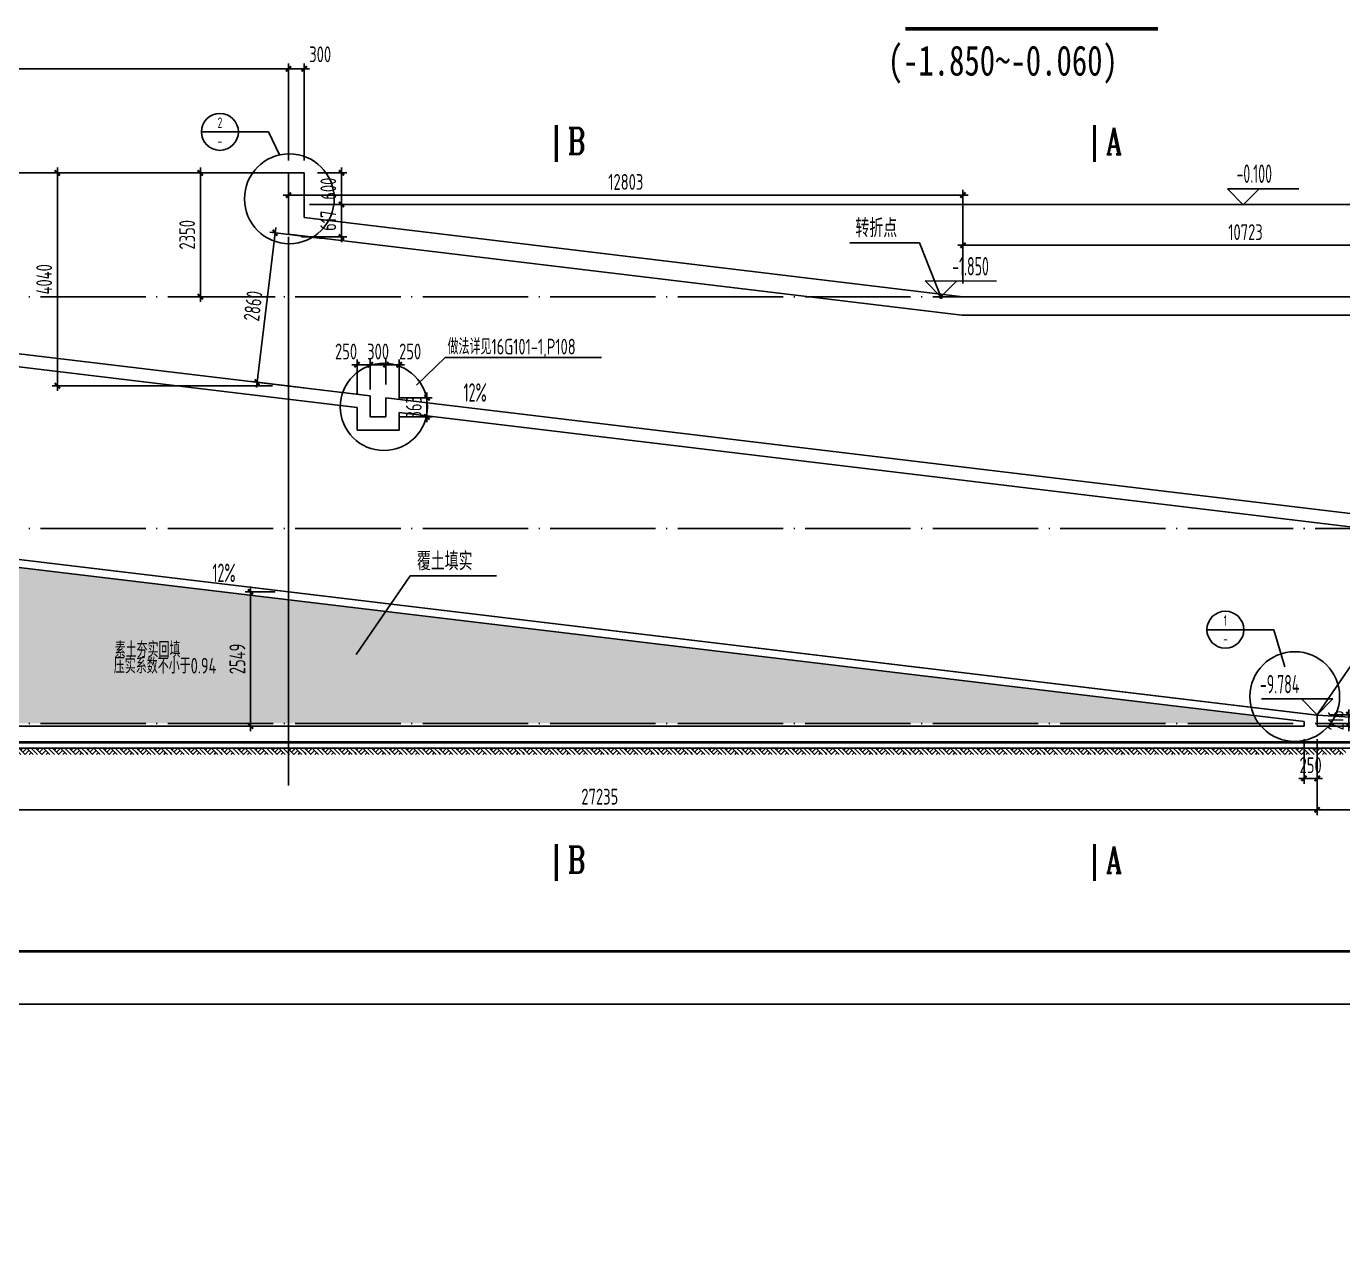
# Model space of a CAD drawing. Extents: x -351812 to 1760238, y -3195696 to 63241.
# Drawn here: x 427386 to 452372, y -1710346 to -1687353 of the extents above; entities that cross this region are included whole.
import ezdxf
from ezdxf.enums import TextEntityAlignment as Align

# ---------------------------------------------------------------- set-up
doc = ezdxf.new("R2010")
doc.units = 0
doc.header["$LTSCALE"] = 1000
doc.header["$MEASUREMENT"] = 0
doc.linetypes.add('DASH', pattern=[0.35, 0.25, -0.1])
doc.linetypes.add('DOTE', pattern=[2.42, 2, -0.2, 0.02, -0.2])
for name, color, linetype in [('01-标注_标高', 200, 'Continuous'), ('01-标注_符号', 200, 'Continuous'), ('02-TEXT_标注', 130, 'Continuous'), ('05-填充_天正', 26, 'Continuous'), ('3', 3, 'Continuous'), ('A-E_楼梯', 171, 'Continuous'), ('A-O_分水线', 127, 'Continuous'), ('A_AXIS-轴线', 1, 'DOTE'), ('A_STR-砼墙', 51, 'Continuous'), ('AXIS', 3, 'Continuous'), ('BORDER', 7, 'Continuous'), ('DIM', 3, 'Continuous'), ('DIM_SYMB', 3, 'Continuous'), ('PUB_DIM', 3, 'Continuous'), ('PUB_TEXT', 7, 'Continuous'), ('TEXT', 7, 'Continuous'), ('THIN', 7, 'Continuous'), ('家具', 252, 'Continuous')]:
    doc.layers.add(name, color=color, linetype=linetype)
doc.styles.add('_TCH_DIM', font='ROS1', dxfattribs={"width": 0.8, "bigfont": 'JD'})
doc.styles.add('_TCH_LABEL', font='COMPLEX', dxfattribs={"bigfont": 'GBCBIG'})
doc.styles.get("Standard").update_dxf_attribs({"font": 'STXIHEI.TTF', "width": 0.75})
doc.styles.add('TSSD_Dimension', font='tssdeng.shx', dxfattribs={"width": 0.7, "bigfont": 'hztxt.shx'})
doc.styles.add('TSSD_Num', font='Tssdeng.shx', dxfattribs={"width": 0.7, "bigfont": 'hztxt.shx'})
doc.styles.add('TSSD_Rein', font='tssdeng.shx', dxfattribs={"width": 0.7, "bigfont": 'hztxt.shx'})
doc.dimstyles.new('TSAN_50_100', dxfattribs={"dimtxt": 350, "dimasz": 100, "dimexe": 100, "dimexo": 250, "dimgap": 100, "dimtad": 2, "dimlfac": 0.5, "dimzin": 0, "dimdsep": 46, "dimtxsty": 'TSSD_Dimension', "dimblk": 'CLOSEDBLANK', "dimblk1": 'CLOSEDBLANK', "dimblk2": 'CLOSEDBLANK', "dimcen": 0, "dimdle": 100, "dimclrt": 7, "dimadec": 0, "dimazin": 0, "dimtfac": 1, "dimtdec": 0, "dimtix": 1, "dimtmove": 2, "dimatfit": 3, "dimldrblk": 'CLOSEDBLANK', "dimfxl": 1, "dimtolj": 1, "dimtzin": 0, "dimarcsym": 0})
doc.dimstyles.new('TSSD_100_100', dxfattribs={"dimtxt": 300, "dimasz": 100, "dimexe": 100, "dimexo": 250, "dimgap": 100, "dimtad": 1, "dimdec": 0, "dimzin": 0, "dimdsep": 46, "dimtxsty": 'TSSD_Dimension', "dimblk": 'ARCHTICK', "dimblk1": 'ARCHTICK', "dimblk2": 'ARCHTICK', "dimcen": 0, "dimdle": 100, "dimclrt": 7, "dimadec": 0, "dimazin": 0, "dimtfac": 1, "dimtdec": 0, "dimtix": 1, "dimtmove": 2, "dimatfit": 3, "dimfxl": 1, "dimtolj": 1, "dimtzin": 0, "dimarcsym": 0})

# ---------------------------------------------------------------- blocks, each defined once
blk = doc.blocks.new('_ClosedBlank')
at = {"color": 0}
blk.add_lwpolyline([(0, 0, 0, 0.658, 0), (-2.5, 0, 0.658, 0.658, 0)], format="xyseb", dxfattribs=at)
blk = doc.blocks.new('*D231')
at = {"layer": 'Defpoints', "color": 0, "transparency": 16777216}
for p in [(662275, -1615484), (659355, -1615724), (663898, -1616441), (660231, -1617603), (666712, -1629133)]:
    blk.add_point(p, dxfattribs=at)
at = {"layer": 'DIM', "color": 0, "lineweight": -2, "transparency": 16777216}
blk.add_line((663844, -1616197), (663588, -1615040), dxfattribs=at)
blk.add_arc((667720, -1633681), 18994, 102.8017, 114.6769, dxfattribs=at)
at = {"layer": 'DIM', "color": 0, "lineweight": -2, "transparency": 16777216, "xscale": 100, "yscale": 100, "zscale": 100}
for p, rotation in [((663609, -1615137), 12.65083856038413), ((659700, -1616464), 204.8277665480885)]:
    blk.add_blockref('_ClosedBlank', p, dxfattribs=dict(at, rotation=rotation))
blk = doc.blocks.new('*D232')
at = {"layer": 'Defpoints', "color": 0, "transparency": 16777216}
for p in [(659355, -1615724), (657265, -1617487), (660231, -1617603), (653938, -1621626), (662721, -1631210)]:
    blk.add_point(p, dxfattribs=at)
at = {"layer": 'DIM', "color": 0, "lineweight": -2, "transparency": 16777216}
blk.add_line((653769, -1621442), (652965, -1620564), dxfattribs=at)
blk.add_arc((670550, -1639755), 25929, 115.1996, 132.279, dxfattribs=at)
at = {"layer": 'DIM', "color": 0, "lineweight": -2, "transparency": 16777216, "xscale": 100, "yscale": 100, "zscale": 100}
for p, rotation in [((659600, -1616250), 25.08907469892054), ((653032, -1620637), 222.3895292375906)]:
    blk.add_blockref('_ClosedBlank', p, dxfattribs=dict(at, rotation=rotation))
blk = doc.blocks.new('_ArchTick')
at = {"color": 0, "linetype": 'ByBlock', "const_width": 0.4}
blk.add_lwpolyline([(-0.5, -0.5), (0.5, 0.5)], dxfattribs=at)
blk = doc.blocks.new('*D363')
at = {"layer": 'Defpoints', "color": 0, "transparency": 16777216}
for p in [(432662, -1690135), (433368, -1690135), (432662, -1690735)]:
    blk.add_point(p, dxfattribs=at)
at = {"layer": 'DIM', "color": 0, "lineweight": -2, "transparency": 16777216}
for p, q in [((433368, -1690135), (433368, -1690035)), ((432912, -1690135), (433468, -1690135)), ((433368, -1690735), (433368, -1690135)), ((432912, -1690735), (433468, -1690735)), ((433368, -1690735), (433368, -1690835))]:
    blk.add_line(p, q, dxfattribs=at)
at = {"layer": 'DIM', "color": 0, "lineweight": -2, "transparency": 16777216, "xscale": 100, "yscale": 100, "zscale": 100}
for p, rotation in [((433368, -1690135), 269.9954857783811), ((433368, -1690735), 89.9954857783811)]:
    blk.add_blockref('_ArchTick', p, dxfattribs=dict(at, rotation=rotation))
at = {"layer": 'DIM', "color": 7, "transparency": 16777216, "insert": (433118, -1690435), "char_height": 300, "attachment_point": 5, "rotation": 89.9955, "style": 'TSSD_Dimension'}
blk.add_mtext('\\A1;600', dxfattribs=at)
blk = doc.blocks.new('*D368')
at = {"layer": 'Defpoints', "color": 0, "transparency": 16777216}
for p in [(432662, -1688159), (432362, -1690153), (432662, -1690153)]:
    blk.add_point(p, dxfattribs=at)
at = {"layer": 'DIM', "color": 0, "lineweight": -2, "transparency": 16777216}
for p, q in [((432362, -1689903), (432362, -1688059)), ((432662, -1689903), (432662, -1688059)), ((432262, -1688159), (432762, -1688159))]:
    blk.add_line(p, q, dxfattribs=at)
at = {"layer": 'DIM', "color": 0, "lineweight": -2, "transparency": 16777216, "xscale": 100, "yscale": 100, "zscale": 100, "rotation": 180}
blk.add_blockref('_ArchTick', (432362, -1688159), dxfattribs=at)
at = {"layer": 'DIM', "color": 0, "lineweight": -2, "transparency": 16777216, "xscale": 100, "yscale": 100, "zscale": 100}
blk.add_blockref('_ArchTick', (432662, -1688159), dxfattribs=at)
at = {"layer": 'DIM', "color": 7, "transparency": 16777216, "insert": (432964, -1687884), "char_height": 300, "attachment_point": 5, "style": 'TSSD_Dimension'}
blk.add_mtext('\\A1;300', dxfattribs=at)
blk = doc.blocks.new('*D370')
at = {"layer": 'Defpoints', "color": 0, "transparency": 16777216}
for p in [(432362, -1688159), (401508, -1688965), (432362, -1688965)]:
    blk.add_point(p, dxfattribs=at)
at = {"layer": 'DIM', "color": 0, "lineweight": -2, "transparency": 16777216}
for p, q in [((401508, -1688715), (401508, -1688059)), ((432362, -1688715), (432362, -1688059)), ((401408, -1688159), (432462, -1688159))]:
    blk.add_line(p, q, dxfattribs=at)
at = {"layer": 'DIM', "color": 0, "lineweight": -2, "transparency": 16777216, "xscale": 100, "yscale": 100, "zscale": 100, "rotation": 180}
blk.add_blockref('_ArchTick', (401508, -1688159), dxfattribs=at)
at = {"layer": 'DIM', "color": 0, "lineweight": -2, "transparency": 16777216, "xscale": 100, "yscale": 100, "zscale": 100}
blk.add_blockref('_ArchTick', (432362, -1688159), dxfattribs=at)
at = {"layer": 'DIM', "color": 7, "transparency": 16777216, "insert": (416935, -1687909), "char_height": 300, "attachment_point": 5, "style": 'TSSD_Dimension'}
blk.add_mtext('\\A1;30854', dxfattribs=at)
blk = doc.blocks.new('$LinePat$素土夯实')
at = {"color": 0}
for p, q in [((0, -210), (210, 0)), ((120, -300), (420, 0)), ((420, 0), (608, -188)), ((495, -300), (795, 0)), ((615, 0), (705, -90)), ((210, -210), (300, -300)), ((315, -105), (502, -293)), ((705, -300), (795, -210))]:
    blk.add_line(p, q, dxfattribs=at)
blk = doc.blocks.new('*D339')
at = {"layer": 'Defpoints', "color": 0, "transparency": 16777216}
for p in [(433913, -1693776), (433913, -1694495), (433663, -1694590)]:
    blk.add_point(p, dxfattribs=at)
at = {"layer": 'DIM', "color": 0, "lineweight": -2, "transparency": 16777216}
for p, q in [((433563, -1693776), (434013, -1693776)), ((433663, -1694340), (433663, -1693676)), ((433913, -1694245), (433913, -1693676))]:
    blk.add_line(p, q, dxfattribs=at)
at = {"layer": 'DIM', "color": 0, "lineweight": -2, "transparency": 16777216, "xscale": 100, "yscale": 100, "zscale": 100, "rotation": 180}
blk.add_blockref('_ArchTick', (433663, -1693776), dxfattribs=at)
at = {"layer": 'DIM', "color": 0, "lineweight": -2, "transparency": 16777216, "xscale": 100, "yscale": 100, "zscale": 100}
blk.add_blockref('_ArchTick', (433913, -1693776), dxfattribs=at)
at = {"layer": 'DIM', "color": 7, "transparency": 16777216, "insert": (433455, -1693526), "char_height": 300, "attachment_point": 5, "style": 'TSSD_Dimension'}
blk.add_mtext('\\A1;250', dxfattribs=at)
blk = doc.blocks.new('*D340')
at = {"layer": 'Defpoints', "color": 0, "transparency": 16777216}
for p in [(434213, -1693776), (433913, -1694495), (434213, -1694404)]:
    blk.add_point(p, dxfattribs=at)
at = {"layer": 'DIM', "color": 0, "lineweight": -2, "transparency": 16777216}
for p, q in [((433913, -1693776), (433813, -1693776)), ((433913, -1694245), (433913, -1693676)), ((433913, -1693776), (434213, -1693776)), ((434213, -1694154), (434213, -1693676)), ((434213, -1693776), (434313, -1693776))]:
    blk.add_line(p, q, dxfattribs=at)
at = {"layer": 'DIM', "color": 0, "lineweight": -2, "transparency": 16777216, "xscale": 100, "yscale": 100, "zscale": 100}
blk.add_blockref('_ArchTick', (433913, -1693776), dxfattribs=at)
at = {"layer": 'DIM', "color": 0, "lineweight": -2, "transparency": 16777216, "xscale": 100, "yscale": 100, "zscale": 100, "rotation": 180}
blk.add_blockref('_ArchTick', (434213, -1693776), dxfattribs=at)
at = {"layer": 'DIM', "color": 7, "transparency": 16777216, "insert": (434063, -1693526), "char_height": 300, "attachment_point": 5, "style": 'TSSD_Dimension'}
blk.add_mtext('\\A1;300', dxfattribs=at)
blk = doc.blocks.new('*D341')
at = {"layer": 'Defpoints', "color": 0, "transparency": 16777216}
for p in [(434463, -1693776), (434213, -1694404), (434463, -1694686)]:
    blk.add_point(p, dxfattribs=at)
at = {"layer": 'DIM', "color": 0, "lineweight": -2, "transparency": 16777216}
for p, q in [((434113, -1693776), (434563, -1693776)), ((434213, -1694154), (434213, -1693676)), ((434463, -1694436), (434463, -1693676))]:
    blk.add_line(p, q, dxfattribs=at)
at = {"layer": 'DIM', "color": 0, "lineweight": -2, "transparency": 16777216, "xscale": 100, "yscale": 100, "zscale": 100, "rotation": 180}
blk.add_blockref('_ArchTick', (434213, -1693776), dxfattribs=at)
at = {"layer": 'DIM', "color": 0, "lineweight": -2, "transparency": 16777216, "xscale": 100, "yscale": 100, "zscale": 100}
blk.add_blockref('_ArchTick', (434463, -1693776), dxfattribs=at)
at = {"layer": 'DIM', "color": 7, "transparency": 16777216, "insert": (434671, -1693526), "char_height": 300, "attachment_point": 5, "style": 'TSSD_Dimension'}
blk.add_mtext('\\A1;250', dxfattribs=at)
blk = doc.blocks.new('*D347')
at = {"layer": 'Defpoints', "color": 0, "transparency": 16777216}
for p in [(434213, -1694404), (434213, -1694767), (434991, -1694767)]:
    blk.add_point(p, dxfattribs=at)
at = {"layer": 'DIM', "color": 0, "lineweight": -2, "transparency": 16777216}
for p, q in [((434991, -1694404), (434991, -1694304)), ((434463, -1694404), (435091, -1694404)), ((434991, -1694404), (434991, -1694767)), ((434463, -1694767), (435091, -1694767)), ((434991, -1694767), (434991, -1694867))]:
    blk.add_line(p, q, dxfattribs=at)
at = {"layer": 'DIM', "color": 0, "lineweight": -2, "transparency": 16777216, "xscale": 100, "yscale": 100, "zscale": 100}
for p, rotation in [((434991, -1694404), 270), ((434991, -1694767), 90)]:
    blk.add_blockref('_ArchTick', p, dxfattribs=dict(at, rotation=rotation))
at = {"layer": 'DIM', "color": 7, "transparency": 16777216, "insert": (434741, -1694585), "char_height": 300, "attachment_point": 5, "rotation": 90, "style": 'TSSD_Dimension'}
blk.add_mtext('\\A1;363', dxfattribs=at)
blk = doc.blocks.new('*D348')
at = {"layer": 'Defpoints', "color": 0, "transparency": 16777216}
for p in [(451889, -1700419), (451889, -1700635), (452491, -1700635)]:
    blk.add_point(p, dxfattribs=at)
at = {"layer": 'DIM', "color": 0, "lineweight": -2, "transparency": 16777216}
for p, q in [((452491, -1700419), (452491, -1700319)), ((452139, -1700419), (452591, -1700419)), ((452491, -1700419), (452491, -1700635)), ((452139, -1700635), (452591, -1700635)), ((452491, -1700635), (452491, -1700735))]:
    blk.add_line(p, q, dxfattribs=at)
at = {"layer": 'DIM', "color": 0, "lineweight": -2, "transparency": 16777216, "xscale": 100, "yscale": 100, "zscale": 100}
for p, rotation in [((452491, -1700419), 270), ((452491, -1700635), 90)]:
    blk.add_blockref('_ArchTick', p, dxfattribs=dict(at, rotation=rotation))
at = {"layer": 'DIM', "color": 7, "transparency": 16777216, "insert": (452241, -1700527), "char_height": 300, "attachment_point": 5, "rotation": 90, "style": 'TSSD_Dimension'}
blk.add_mtext('\\A1;216', dxfattribs=at)
blk = doc.blocks.new('*D290')
at = {"layer": 'Defpoints', "color": 0, "transparency": 16777216}
for p in [(432362, -1690135), (430689, -1692485), (432362, -1692485)]:
    blk.add_point(p, dxfattribs=at)
at = {"layer": 'DIM', "color": 0, "lineweight": -2, "transparency": 16777216}
for p, q in [((430689, -1690035), (430689, -1692585)), ((432112, -1690135), (430589, -1690135)), ((432112, -1692485), (430589, -1692485))]:
    blk.add_line(p, q, dxfattribs=at)
at = {"layer": 'DIM', "color": 0, "lineweight": -2, "transparency": 16777216, "xscale": 100, "yscale": 100, "zscale": 100}
for p, rotation in [((430689, -1690135), 90), ((430689, -1692485), 270)]:
    blk.add_blockref('_ArchTick', p, dxfattribs=dict(at, rotation=rotation))
at = {"layer": 'DIM', "color": 7, "transparency": 16777216, "insert": (430439, -1691310), "char_height": 300, "attachment_point": 5, "rotation": 90, "style": 'TSSD_Dimension'}
blk.add_mtext('\\A1;2350', dxfattribs=at)
blk = doc.blocks.new('ts_idx')
at = {"color": 0, "linetype": 'ByBlock', "lineweight": -2}
blk.add_line((-0.5, 0), (0.5, 0), dxfattribs=at)
blk.add_circle((0, 0), 0.5, dxfattribs=at)
at = {"color": 0, "linetype": 'ByBlock', "lineweight": -2, "style": 'TSSD_Num', "width": 0.7}
for tag, p in [('1', (0, 0.25)), ('A', (0, -0.25))]:
    blk.add_attdef(tag, text='', height=0.286, dxfattribs=at).set_placement(p, align=Align.MIDDLE_CENTER)
blk = doc.blocks.new('*D291')
at = {"layer": 'Defpoints', "color": 0, "transparency": 16777216}
for p in [(432763, -1690735), (432362, -1691352), (433368, -1691352)]:
    blk.add_point(p, dxfattribs=at)
at = {"layer": 'DIM', "color": 0, "lineweight": -2, "transparency": 16777216}
for p, q in [((433013, -1690735), (433468, -1690735)), ((433368, -1690735), (433368, -1690635)), ((433368, -1690735), (433368, -1691352)), ((432612, -1691352), (433468, -1691352)), ((433368, -1691352), (433368, -1691452))]:
    blk.add_line(p, q, dxfattribs=at)
at = {"layer": 'DIM', "color": 0, "lineweight": -2, "transparency": 16777216, "xscale": 100, "yscale": 100, "zscale": 100}
for p, rotation in [((433368, -1690735), 270), ((433368, -1691352), 90)]:
    blk.add_blockref('_ArchTick', p, dxfattribs=dict(at, rotation=rotation))
at = {"layer": 'DIM', "color": 7, "transparency": 16777216, "insert": (433118, -1691043), "char_height": 300, "attachment_point": 5, "rotation": 90, "style": 'TSSD_Dimension'}
blk.add_mtext('\\A1;617', dxfattribs=at)
blk = doc.blocks.new('*D454')
at = {"layer": 'Defpoints', "color": 0, "transparency": 16777216}
for p in [(451889, -1700635), (455889, -1701056), (451889, -1702225)]:
    blk.add_point(p, dxfattribs=at)
at = {"layer": 'DIM', "color": 0, "lineweight": -2, "transparency": 16777216}
for p, q in [((451889, -1700885), (451889, -1702325)), ((455889, -1701306), (455889, -1702325)), ((455989, -1702225), (451789, -1702225))]:
    blk.add_line(p, q, dxfattribs=at)
at = {"layer": 'DIM', "color": 0, "lineweight": -2, "transparency": 16777216, "xscale": 100, "yscale": 100, "zscale": 100, "rotation": 180}
blk.add_blockref('_ArchTick', (451889, -1702225), dxfattribs=at)
at = {"layer": 'DIM', "color": 0, "lineweight": -2, "transparency": 16777216, "xscale": 100, "yscale": 100, "zscale": 100}
blk.add_blockref('_ArchTick', (455889, -1702225), dxfattribs=at)
at = {"layer": 'DIM', "color": 7, "transparency": 16777216, "insert": (453889, -1701975), "char_height": 300, "attachment_point": 5, "style": 'TSSD_Dimension'}
blk.add_mtext('\\A1;4000', dxfattribs=at)
blk = doc.blocks.new('*D455')
at = {"layer": 'Defpoints', "color": 0, "transparency": 16777216}
for p in [(451639, -1700635), (451889, -1700635), (451639, -1701629)]:
    blk.add_point(p, dxfattribs=at)
at = {"layer": 'DIM', "color": 0, "lineweight": -2, "transparency": 16777216}
for p, q in [((451639, -1700885), (451639, -1701729)), ((451889, -1700885), (451889, -1701729)), ((451639, -1701629), (451539, -1701629)), ((451889, -1701629), (451639, -1701629)), ((451889, -1701629), (451989, -1701629))]:
    blk.add_line(p, q, dxfattribs=at)
at = {"layer": 'DIM', "color": 0, "lineweight": -2, "transparency": 16777216, "xscale": 100, "yscale": 100, "zscale": 100}
blk.add_blockref('_ArchTick', (451639, -1701629), dxfattribs=at)
at = {"layer": 'DIM', "color": 0, "lineweight": -2, "transparency": 16777216, "xscale": 100, "yscale": 100, "zscale": 100, "rotation": 180}
blk.add_blockref('_ArchTick', (451889, -1701629), dxfattribs=at)
at = {"layer": 'DIM', "color": 7, "transparency": 16777216, "insert": (451764, -1701379), "char_height": 300, "attachment_point": 5, "style": 'TSSD_Dimension'}
blk.add_mtext('\\A1;250', dxfattribs=at)
blk = doc.blocks.new('*D456')
at = {"layer": 'Defpoints', "color": 0, "transparency": 16777216}
for p in [(424654, -1700935), (451889, -1700956), (451889, -1702225)]:
    blk.add_point(p, dxfattribs=at)
at = {"layer": 'DIM', "color": 0, "lineweight": -2, "transparency": 16777216}
for p, q in [((424654, -1701185), (424654, -1702325)), ((451889, -1701206), (451889, -1702325)), ((424554, -1702225), (451989, -1702225))]:
    blk.add_line(p, q, dxfattribs=at)
at = {"layer": 'DIM', "color": 0, "lineweight": -2, "transparency": 16777216, "xscale": 100, "yscale": 100, "zscale": 100, "rotation": 180}
blk.add_blockref('_ArchTick', (424654, -1702225), dxfattribs=at)
at = {"layer": 'DIM', "color": 0, "lineweight": -2, "transparency": 16777216, "xscale": 100, "yscale": 100, "zscale": 100}
blk.add_blockref('_ArchTick', (451889, -1702225), dxfattribs=at)
at = {"layer": 'DIM', "color": 7, "transparency": 16777216, "insert": (438271, -1701975), "char_height": 300, "attachment_point": 5, "style": 'TSSD_Dimension'}
blk.add_mtext('\\A1;27235', dxfattribs=at)
blk = doc.blocks.new('*D496')
at = {"layer": 'Defpoints', "color": 0, "transparency": 16777216}
for p in [(432362, -1690135), (427975, -1694175), (432308, -1694175)]:
    blk.add_point(p, dxfattribs=at)
at = {"layer": 'DIM', "color": 0, "lineweight": -2, "transparency": 16777216}
for p, q in [((427975, -1690035), (427975, -1694275)), ((432112, -1690135), (427875, -1690135)), ((432058, -1694175), (427875, -1694175))]:
    blk.add_line(p, q, dxfattribs=at)
at = {"layer": 'DIM', "color": 0, "lineweight": -2, "transparency": 16777216, "xscale": 100, "yscale": 100, "zscale": 100}
for p, rotation in [((427975, -1690135), 90), ((427975, -1694175), 270)]:
    blk.add_blockref('_ArchTick', p, dxfattribs=dict(at, rotation=rotation))
at = {"layer": 'DIM', "color": 7, "transparency": 16777216, "insert": (427725, -1692155), "char_height": 300, "attachment_point": 5, "rotation": 90, "style": 'TSSD_Dimension'}
blk.add_mtext('\\A1;4040', dxfattribs=at)
blk = doc.blocks.new('*D497')
at = {"layer": 'Defpoints', "color": 0, "transparency": 16777216}
for p in [(432362, -1698087), (431642, -1700635), (432362, -1700635)]:
    blk.add_point(p, dxfattribs=at)
at = {"layer": 'DIM', "color": 0, "lineweight": -2, "transparency": 16777216}
for p, q in [((431642, -1697987), (431642, -1700735)), ((432112, -1698087), (431542, -1698087)), ((432112, -1700635), (431542, -1700635))]:
    blk.add_line(p, q, dxfattribs=at)
at = {"layer": 'DIM', "color": 0, "lineweight": -2, "transparency": 16777216, "xscale": 100, "yscale": 100, "zscale": 100}
for p, rotation in [((431642, -1698087), 90), ((431642, -1700635), 270)]:
    blk.add_blockref('_ArchTick', p, dxfattribs=dict(at, rotation=rotation))
at = {"layer": 'DIM', "color": 7, "transparency": 16777216, "insert": (431392, -1699361), "char_height": 300, "attachment_point": 5, "rotation": 90, "style": 'TSSD_Dimension'}
blk.add_mtext('\\A1;2549', dxfattribs=at)
blk = doc.blocks.new('*D2377')
at = {"layer": 'Defpoints', "color": 0, "transparency": 16777216}
for p in [(433246, -1691407), (431766, -1694110), (432905, -1694247)]:
    blk.add_point(p, dxfattribs=at)
at = {"layer": 'DIM', "color": 0, "lineweight": -2, "transparency": 16777216}
for p, q in [((432119, -1691171), (431754, -1694210)), ((432998, -1691378), (432008, -1691259)), ((432657, -1694217), (431667, -1694098))]:
    blk.add_line(p, q, dxfattribs=at)
at = {"layer": 'DIM', "color": 0, "lineweight": -2, "transparency": 16777216, "xscale": 100, "yscale": 100, "zscale": 100}
for p, rotation in [((432107, -1691271), 83.15722658737184), ((431766, -1694110), 263.1572265873718)]:
    blk.add_blockref('_ArchTick', p, dxfattribs=dict(at, rotation=rotation))
at = {"layer": 'DIM', "color": 7, "transparency": 16777216, "insert": (431689, -1692661), "char_height": 300, "attachment_point": 5, "rotation": 83.1572, "style": 'TSSD_Dimension'}
blk.add_mtext('\\A1;2860', dxfattribs=at)
blk = doc.blocks.new('*D2379')
at = {"layer": 'Defpoints', "color": 0, "transparency": 16777216}
for p in [(455889, -1691510), (445165, -1692485), (455889, -1692485)]:
    blk.add_point(p, dxfattribs=at)
at = {"layer": 'DIM', "color": 0, "lineweight": -2, "transparency": 16777216}
for p, q in [((445065, -1691510), (455989, -1691510)), ((445165, -1692235), (445165, -1691410)), ((455889, -1692235), (455889, -1691410))]:
    blk.add_line(p, q, dxfattribs=at)
at = {"layer": 'DIM', "color": 0, "lineweight": -2, "transparency": 16777216, "xscale": 100, "yscale": 100, "zscale": 100, "rotation": 180}
blk.add_blockref('_ArchTick', (445165, -1691510), dxfattribs=at)
at = {"layer": 'DIM', "color": 0, "lineweight": -2, "transparency": 16777216, "xscale": 100, "yscale": 100, "zscale": 100}
blk.add_blockref('_ArchTick', (455889, -1691510), dxfattribs=at)
at = {"layer": 'DIM', "color": 7, "transparency": 16777216, "insert": (450527, -1691260), "char_height": 300, "attachment_point": 5, "style": 'TSSD_Dimension'}
blk.add_mtext('\\A1;10723', dxfattribs=at)
blk = doc.blocks.new('*D2381')
at = {"layer": 'Defpoints', "color": 0, "transparency": 16777216}
for p in [(432362, -1690557), (432362, -1690718), (445165, -1692235)]:
    blk.add_point(p, dxfattribs=at)
at = {"layer": 'DIM', "color": 0, "lineweight": -2, "transparency": 16777216}
for p, q in [((445265, -1690557), (432262, -1690557)), ((432362, -1690468), (432362, -1690457)), ((445165, -1691985), (445165, -1690457))]:
    blk.add_line(p, q, dxfattribs=at)
at = {"layer": 'DIM', "color": 0, "lineweight": -2, "transparency": 16777216, "xscale": 100, "yscale": 100, "zscale": 100, "rotation": 180}
blk.add_blockref('_ArchTick', (432362, -1690557), dxfattribs=at)
at = {"layer": 'DIM', "color": 0, "lineweight": -2, "transparency": 16777216, "xscale": 100, "yscale": 100, "zscale": 100}
blk.add_blockref('_ArchTick', (445165, -1690557), dxfattribs=at)
at = {"layer": 'DIM', "color": 7, "transparency": 16777216, "insert": (438764, -1690307), "char_height": 300, "attachment_point": 5, "style": 'TSSD_Dimension'}
blk.add_mtext('\\A1;12803', dxfattribs=at)

msp = doc.modelspace()

# ---------------------------------------------------------------- hatches: boundary and pattern name
at = {"layer": '家具'}
h = msp.add_hatch(dxfattribs=at)
h.set_pattern_fill('DOTS', color=256, scale=2000, style=0)
h.set_pattern_definition([(0, (-5330.5, 0), (62.5, 125), [0, -125])])
h.paths.add_polyline_path([(424653.722, -1700585.217), (450779.94, -1700585.217, -0.050801425), (450691.176, -1700437.047), (424653.722, -1697312.553)])
h.paths.add_polyline_path([(424653.722, -1700585.217), (424653.722, -1697312.553), (424637.306, -1697310.583), (421053.722, -1697095.568), (421053.722, -1700585.217)])
h.paths.add_polyline_path([(421053.722, -1700585.217), (421053.722, -1697095.568), (420881.209, -1697085.217), (399507.723, -1697085.217), (399507.722, -1700585.217)])

# ---------------------------------------------------------------- linework, layer by layer
at = {"layer": '01-标注_标高'}
for p, q in [((450486.001, -1690738.718), (450186.01, -1690438.709)), ((450186.01, -1690438.709), (451542.572, -1690438.748)), ((450486.001, -1690738.718), (450786.01, -1690438.726)), ((444747.807, -1692487.301), (444447.816, -1692187.292)), ((444447.816, -1692187.292), (445804.379, -1692187.331)), ((444747.807, -1692487.301), (445047.816, -1692187.309)), ((452188.737, -1700119.238), (450832.175, -1700119.198)), ((451888.728, -1700419.229), (451588.737, -1700119.221)), ((451888.728, -1700419.229), (452188.737, -1700119.238))]:
    msp.add_line(p, q, dxfattribs=at)
at = {"layer": '01-标注_符号'}
for p, q in [((444339.061, -1691462.131), (443019.061, -1691462.131)), ((444747.807, -1692487.301), (444339.061, -1691462.131)), ((433645.638, -1699277.689), (434674.353, -1697784.541)), ((434674.353, -1697784.541), (436313.624, -1697784.541)), ((451886.432, -1700419.114), (452915.146, -1698925.966))]:
    msp.add_line(p, q, dxfattribs=at)
at = {"layer": '01-标注_符号', "const_width": 40}
msp.add_lwpolyline([(444755.215, -1692505.878, 1), (444740.4, -1692468.723, 1)], format="xyb", close=True, dxfattribs=at)
at = {"layer": '01-标注_符号'}
for points in [[(436200.626, -1694317.494, 0, 0, 0), (436761.168, -1694392.897, 80, 0, 0), (437058.49, -1694432.893, 0, 0, 0)], [(431433.534, -1697740.982, 0, 0, 0), (431994.076, -1697816.385, 80, 0, 0), (432291.398, -1697856.38, 0, 0, 0)]]:
    msp.add_lwpolyline(points, format="xyseb", dxfattribs=at)
at = {"layer": '3'}
msp.add_line((432662.408, -1690135.226), (401507.943, -1690135.226), dxfattribs=at)
at = {"layer": 'A-E_楼梯', "color": 4}
msp.add_line((466138.442, -1690735.217), (432762.765, -1690735.217), dxfattribs=at)
at = {"layer": 'A-E_楼梯'}
for p, q in [((451881.573, -1700428.819), (424648.973, -1697160.907)), ((451888.728, -1700429.677), (455488.435, -1700635.217))]:
    msp.add_line(p, q, dxfattribs=at)
at = {"layer": 'A-O_分水线', "linetype": 'DASH', "ltscale": 0.25, "const_width": 10}
msp.add_lwpolyline([(399507.722, -1700945.717), (466138.439, -1700945.72)], dxfattribs=at)
at = {"layer": 'A_AXIS-轴线'}
for p, q in [((456271.741, -1692485.217), (399952.722, -1692485.217)), ((456271.741, -1696885.217), (399507.723, -1696885.217)), ((456271.741, -1700585.217), (399507.722, -1700585.217)), ((456271.741, -1700585.217), (405125.241, -1700585.217))]:
    msp.add_line(p, q, dxfattribs=at)
at = {"layer": 'A_STR-砼墙'}
for p, q in [((432362.408, -1690135.208), (432362.34, -1691301.363)), ((432662.408, -1690135.226), (432362.408, -1690135.208)), ((432662.408, -1690135.226), (432662.359, -1690984.854)), ((432662.359, -1690984.854), (445165.38, -1692485.217)), ((432362.34, -1691301.363), (445144.455, -1692835.217)), ((418223.468, -1692485.217), (433912.628, -1694367.916)), ((455588.862, -1692485.217), (445165.38, -1692485.217)), ((418229.678, -1692737.756), (433662.628, -1694589.71)), ((455588.862, -1692835.217), (445144.455, -1692835.217)), ((433912.628, -1694367.916), (433912.628, -1694766.798)), ((434212.628, -1694403.916), (434212.628, -1694766.798)), ((434212.628, -1694403.916), (455306.801, -1696935.217)), ((433662.628, -1694589.71), (433662.628, -1695016.798)), ((434212.628, -1694766.798), (433912.628, -1694766.798)), ((434462.628, -1694685.71), (455291.855, -1697185.217)), ((434462.628, -1694685.71), (434462.628, -1695016.798)), ((434462.628, -1695016.798), (433662.628, -1695016.798)), ((424635.85, -1697310.408), (451638.724, -1700550.753)), ((424653.722, -1697161.476), (451888.728, -1700429.677)), ((451638.724, -1700550.753), (451638.722, -1700635.217)), ((451888.728, -1700429.677), (451888.722, -1700635.217)), ((451638.722, -1700635.217), (399507.722, -1700635.217)), ((459218.804, -1700635.217), (451888.722, -1700635.217)), ((451738.722, -1700935.217), (399507.722, -1700935.217)), ((459668.804, -1700935.217), (451738.722, -1700935.217))]:
    msp.add_line(p, q, dxfattribs=at)
for points in [[(399507.722, -1700955.717), (466138.439, -1700955.72)], [(466138.439, -1701055.72), (399507.722, -1701055.717), (399507.722, -1700955.717)]]:
    msp.add_lwpolyline(points, dxfattribs=at)
at = {"layer": 'AXIS', "color": 3, "linetype": 'ByBlock'}
for centre, radius in [((432378.272, -1690626.823), 852.187), ((434172.91, -1694576.374), 827.603), ((451462.838, -1700075.439), 852.187)]:
    msp.add_circle(centre, radius, dxfattribs=at)
at = {"layer": 'BORDER'}
msp.add_lwpolyline([(391248.236, -1705911.904), (391248.236, -1646511.904), (496348.236, -1646511.904), (496348.236, -1705911.904)], close=True, dxfattribs=at)
at = {"layer": 'BORDER', "const_width": 50}
msp.add_lwpolyline([(393748.236, -1704911.904), (393748.236, -1647511.904), (495348.236, -1647511.904), (495348.236, -1704911.904)], close=True, dxfattribs=at)
at = {"layer": 'DIM_SYMB', "const_width": 70}
msp.add_lwpolyline([(444071.272, -1687403.027), (448866.349, -1687403.027)], dxfattribs=at)
at = {"layer": 'PUB_DIM', "const_width": 58.685}
for points in [[(437446.756, -1689931.232), (437446.756, -1689931.232), (437446.756, -1689227.012)], [(447663.296, -1689931.232), (447663.296, -1689931.232), (447663.296, -1689227.012)], [(437446.756, -1703574.952), (437446.756, -1703574.952), (437446.756, -1702870.732)], [(447663.296, -1703574.952), (447663.296, -1703574.952), (447663.296, -1702870.732)]]:
    msp.add_lwpolyline(points, dxfattribs=at)
at = {"layer": 'TEXT'}
msp.add_line((432362.337, -1691351.721), (432362.337, -1701764.696), dxfattribs=at)
at = {"layer": 'THIN'}
for p, q in [((431982.699, -1689357.162), (431411.132, -1689357.162)), ((432190.184, -1689795.652), (431982.699, -1689357.162)), ((435338.377, -1693642.059), (434793.197, -1694162.626)), ((438305.608, -1693642.059), (435338.377, -1693642.059)), ((451067.265, -1698805.778), (450495.698, -1698805.778)), ((451274.75, -1699513.918), (451067.265, -1698805.778))]:
    msp.add_line(p, q, dxfattribs=at)

# ---------------------------------------------------------------- block references
at = {"layer": '05-填充_天正', "xscale": -0.4010154181742115, "yscale": 0.3999999999068677, "zscale": 0.4, "rotation": 359.9999969395201}
for p in [(427562.76, -1701055.718), (427881.568, -1701055.718), (428200.375, -1701055.718), (428519.182, -1701055.718), (428837.989, -1701055.718), (429156.797, -1701055.718), (429475.604, -1701055.718), (429794.411, -1701055.718), (430113.218, -1701055.718), (430432.026, -1701055.718), (430750.833, -1701055.719), (431069.64, -1701055.719), (431388.448, -1701055.719), (431707.255, -1701055.719), (432026.062, -1701055.719), (432344.869, -1701055.719), (432663.677, -1701055.719), (432982.484, -1701055.719), (433301.291, -1701055.719), (433620.098, -1701055.719), (433938.906, -1701055.719), (434257.713, -1701055.719), (434576.52, -1701055.719), (434895.327, -1701055.719), (435214.135, -1701055.719), (435532.942, -1701055.719), (435851.749, -1701055.719), (436170.556, -1701055.719), (436489.364, -1701055.719), (436808.171, -1701055.719), (437126.978, -1701055.719), (437445.785, -1701055.719), (437764.593, -1701055.719), (438083.4, -1701055.719), (438402.207, -1701055.719), (438721.014, -1701055.719), (439039.822, -1701055.719), (439358.629, -1701055.719), (439677.436, -1701055.719), (439996.243, -1701055.719), (440315.051, -1701055.719), (440633.858, -1701055.719), (440952.665, -1701055.719), (441271.472, -1701055.719), (441590.28, -1701055.719), (441909.087, -1701055.719), (442227.894, -1701055.719), (442546.702, -1701055.719), (442865.509, -1701055.719), (443184.316, -1701055.719), (443503.123, -1701055.719), (443821.931, -1701055.719), (444140.738, -1701055.719), (444459.545, -1701055.719), (444778.352, -1701055.719), (445097.16, -1701055.719), (445415.967, -1701055.719), (445734.774, -1701055.719), (446053.581, -1701055.719), (446372.389, -1701055.719), (446691.196, -1701055.719), (447010.003, -1701055.719), (447328.81, -1701055.719), (447647.618, -1701055.719), (447966.425, -1701055.719), (448285.232, -1701055.719), (448604.039, -1701055.719), (448922.847, -1701055.719), (449241.654, -1701055.72), (449560.461, -1701055.72), (449879.268, -1701055.72), (450198.076, -1701055.72), (450516.883, -1701055.72), (450835.69, -1701055.72), (451154.497, -1701055.72), (451473.305, -1701055.72), (451792.112, -1701055.72), (452110.919, -1701055.72), (452429.727, -1701055.72)]:
    msp.add_blockref('$LinePat$素土夯实', p, dxfattribs=at)
at = {"layer": 'THIN'}
ref = msp.add_blockref('ts_idx', (431061.132, -1689357.162), dxfattribs=dict(at, xscale=-700, yscale=700, zscale=700))
ref.add_attrib('1', '2', dxfattribs={"height": 200, "style": 'TSSD_Num', "width": 0.7}).set_placement((431061.132, -1689182.162), align=Align.MIDDLE_CENTER)
ref.add_attrib('-', '-', dxfattribs={"height": 200, "style": 'TSSD_Num', "width": 0.7}).set_placement((431061.132, -1689532.162), align=Align.MIDDLE_CENTER)
ref = msp.add_blockref('ts_idx', (450145.698, -1698805.778), dxfattribs=dict(at, xscale=-700, yscale=700, zscale=700))
ref.add_attrib('1', '1', dxfattribs={"height": 200, "style": 'TSSD_Num', "width": 0.7}).set_placement((450145.698, -1698630.778), align=Align.MIDDLE_CENTER)
ref.add_attrib('-', '-', dxfattribs={"height": 200, "style": 'TSSD_Num', "width": 0.7}).set_placement((450145.698, -1698980.778), align=Align.MIDDLE_CENTER)

# ---------------------------------------------------------------- texts
at = {"layer": '02-TEXT_标注', "width": 0.75}
msp.add_text('(-1.850~-0.060)', height=570.85153, dxfattribs=at).set_placement((443736.406, -1688288.175))
at = {"layer": '02-TEXT_标注', "style": '_TCH_DIM', "width": 0.64}
for s, p in [('-0.100', (450356.908, -1690325.4)), ('-1.850', (444960.515, -1692082.307)), ('-9.784', (450802.178, -1700014.198))]:
    msp.add_text(s, height=350, rotation=359.9983269, dxfattribs=at).set_placement(p)
at = {"layer": '02-TEXT_标注', "style": '_TCH_DIM'}
for s, height, width, p in [('转折点', 347.2868, 0.8, (443124.061, -1691357.131)), ('12%', 350, 0.64, (435685.897, -1694478.496)), ('覆土填实', 347.2868, 0.8, (434799.592, -1697679.541)), ('12%', 350, 0.64, (430918.805, -1697901.984))]:
    msp.add_text(s, height=height, dxfattribs=dict(at, width=width)).set_placement(p)
at = {"layer": 'PUB_TEXT', "style": '_TCH_LABEL', "width": 0.705882}
for s, p in [('B', (437661.747, -1689779.027)), ('A', (447878.287, -1689779.027)), ('B', (437661.747, -1703422.747)), ('A', (447878.287, -1703422.747))]:
    msp.add_text(s, height=498.822, dxfattribs=at).set_placement(p)
at = {"layer": 'PUB_TEXT', "style": 'TSSD_Rein', "width": 0.7}
for s, rotation, p in [('做法详见16G101-1,P108', 0.0000554, (435381.945, -1693581.821)), ('素土夯实回填', 359.9999446, (429063.186, -1699334.727))]:
    msp.add_text(s, height=297.5, rotation=rotation, dxfattribs=at).set_placement(p)
msp.add_text('压实系数不小于0.94', height=297.5, rotation=359.9999446, dxfattribs=at).set_placement((429047.135, -1699727.533), align=Align.BOTTOM_LEFT)

# ---------------------------------------------------------------- dimensions: what is measured, and where the dimension line sits
at = {"layer": 'DIM'}
for base, line1, picture, middle in [((662275.095, -1615484.171), ((666712.052, -1629132.592), (663898.334, -1616440.744)), '*D231', (108173.23, -1742611.821)), ((657265.378, -1617486.66), ((653937.829, -1621625.858), (662720.504, -1631210.461)), '*D232', (-351811.952, -1710113.804))]:
    dim = msp.add_angular_dim_2l(base=base, line1=line1, line2=((660230.569, -1617603.368), (659355.051, -1615723.981)), text=' ', dimstyle='TSAN_50_100', dxfattribs=at)
    dim.commit()
    dim.dimension.update_dxf_attribs({"geometry": picture, "text_midpoint": middle})
for p1, p2, distance, picture, middle in [((401507.951, -1688965.283), (432362.407, -1688965.283), 806.29, '*D370', (416935.179, -1687908.993)), ((432662.36, -1690735.213), (432662.408, -1690135.213), -705.541, '*D363', (433117.925, -1690435.249)), ((433245.817, -1691407.38), (432905.061, -1694247.008), -1146.887, '*D2377', (431688.502, -1692660.762))]:
    dim = msp.add_aligned_dim(p1=p1, p2=p2, distance=distance, dimstyle='TSSD_100_100', dxfattribs=at)
    dim.commit()
    dim.dimension.update_dxf_attribs({"geometry": picture, "text_midpoint": middle})
dim = msp.add_linear_dim(base=(432662.407, -1688158.993), p1=(432362.407, -1690153.209), p2=(432662.407, -1690153.209), angle=0, dimstyle='TSSD_100_100', dxfattribs=at)
dim.commit()
dim.dimension.update_dxf_attribs({"geometry": '*D368', "text_midpoint": (432964.007, -1687883.993), "dimtype": 161})
for base, p1, p2, picture, middle in [((427974.588, -1694175.385), (432362.408, -1690135.226), (432308.207, -1694175.385), '*D496', (427724.588, -1692155.305)), ((430688.729, -1692485.217), (432362.408, -1690135.208), (432362.408, -1692485.217), '*D290', (430438.729, -1691310.213)), ((433367.901, -1691351.721), (432762.765, -1690735.217), (432362.337, -1691351.721), '*D291', (433117.901, -1691043.469)), ((434991.186, -1694766.798), (434212.628, -1694403.916), (434212.628, -1694766.798), '*D347', (434741.186, -1694585.357)), ((431642.005, -1700635.217), (432362.337, -1698086.51), (432362.337, -1700635.217), '*D497', (431392.005, -1699360.864)), ((452490.664, -1700635.217), (451888.728, -1700419.229), (451888.722, -1700635.217), '*D348', (452240.664, -1700527.223))]:
    dim = msp.add_linear_dim(base=base, p1=p1, p2=p2, angle=90, dimstyle='TSSD_100_100', dxfattribs=at)
    dim.commit()
    dim.dimension.update_dxf_attribs({"geometry": picture, "text_midpoint": middle})
for base, p1, p2, picture, middle in [((432362.374, -1690556.733), (445165.38, -1692235.217), (432362.374, -1690718.286), '*D2381', (438763.877, -1690306.733)), ((455888.862, -1691510.425), (445165.38, -1692485.217), (455888.862, -1692485.217), '*D2379', (450527.121, -1691260.425)), ((434212.628, -1693775.75), (433912.628, -1694494.992), (434212.628, -1694403.916), '*D340', (434062.628, -1693525.75)), ((451638.722, -1701629.475), (451888.722, -1700635.217), (451638.722, -1700635.217), '*D455', (451763.722, -1701379.475)), ((451888.722, -1702225.005), (455888.914, -1701055.86), (451888.722, -1700635.217), '*D454', (453888.818, -1701975.005)), ((451888.722, -1702225.005), (424653.722, -1700935.217), (451888.722, -1700955.72), '*D456', (438271.222, -1701975.005))]:
    dim = msp.add_linear_dim(base=base, p1=p1, p2=p2, dimstyle='TSSD_100_100', dxfattribs=at)
    dim.commit()
    dim.dimension.update_dxf_attribs({"geometry": picture, "text_midpoint": middle})
for base, p1, p2, picture, middle in [((433912.628, -1693775.75), (433662.628, -1694589.71), (433912.628, -1694494.992), '*D339', (433454.551, -1693525.75)), ((434462.628, -1693775.75), (434212.628, -1694403.916), (434462.628, -1694685.71), '*D341', (434670.705, -1693525.75))]:
    dim = msp.add_linear_dim(base=base, p1=p1, p2=p2, dimstyle='TSSD_100_100', dxfattribs=at)
    dim.commit()
    dim.dimension.update_dxf_attribs({"geometry": picture, "text_midpoint": middle, "dimtype": 160})

doc.saveas('drawing.dxf')
